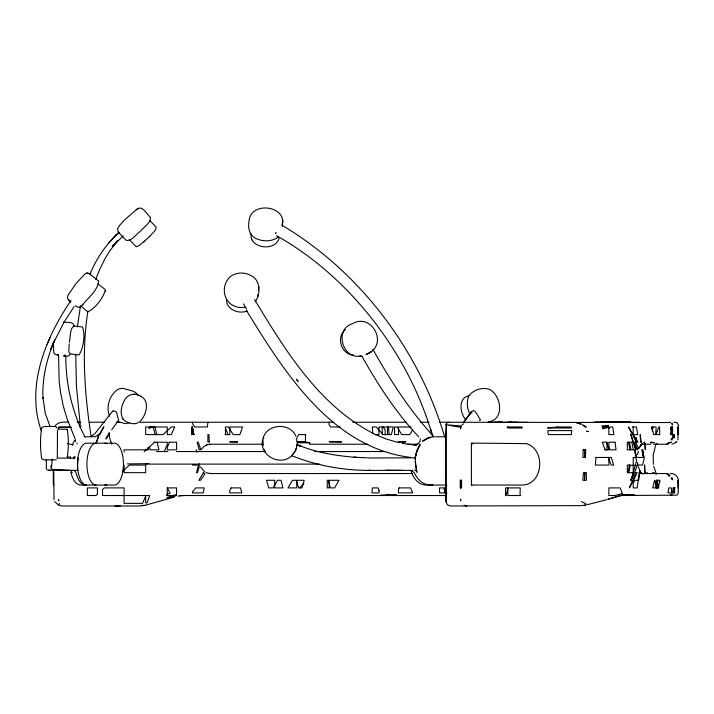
<?xml version="1.0" encoding="UTF-8"?>
<svg xmlns="http://www.w3.org/2000/svg" width="714" height="714" viewBox="0 0 714 714"><rect width="100%" height="100%" fill="white"/><g stroke="black" fill="none" stroke-linecap="round" stroke-linejoin="round"><path stroke-width="1.07" d="M53.407 484.128L53.407 469.634M446.286 427.418L445.964 434.603L446.232 426.99M635.755 441.127L635.755 437.869M671.517 426.99L671.508 431.622L671.08 426.99L670.812 429.168M672.088 434.603L672.097 426.99M674.007 492.901L674.007 487.903M387.452 426.99L387.541 434.603M584.65 449.838L584.632 457.451M671.562 434.603L671.624 426.99M674.016 437.861L674.025 434.603L673.025 434.603L672.642 436.986L672.659 437.861L673.864 437.861L674.043 434.603M192.485 422.233L192.485 423.607L194.726 426.99L207.381 426.99L207.899 422.233M659.772 482.468L659.781 480.29L656.032 480.29L656.059 487.903M657.13 480.29L657.255 487.903M282.333 225.874L282.333 225.437C359.463 271.445 419.091 349.619 444.617 436.789M633.22 426.99L633.166 436.093L636.344 442.216L638.013 442.216L628.445 426.99L632.39 434.603L637.789 434.603L636.415 426.99L632.425 426.99M329.145 422.233L329.118 424.785L330.734 426.99L340.15 426.99M75.729 354.082L76.443 386.435L80.236 424.91M460.476 487.903L460.619 480.29M52.22 459.209L51.399 467.322L51.694 465.849M678.068 434.603L678.023 426.99L678.3 434.603M519.988 495.525L520.283 487.903L508.056 487.903L506.137 495.525L505.61 495.525L505.61 487.903L507.877 487.903L507.877 495.525L520.676 495.525M584.775 472.677L584.471 480.29L582.856 480.29L583.418 472.677L586.39 472.677L586.381 480.29L584.668 480.29L584.659 472.677M226.436 299.398C226.079 309.465 238.931 314.499 247.196 310.974M53.452 343.684L53.72 352.609L54.871 354.215L58.361 355.153L57.772 354.724L58.566 355.581L59.208 381.874L60.538 392.379L63.332 406.141L66.938 418.44L75.148 438.976M278.647 236.629C272.793 241.546 264.126 241.841 257.245 239.02C247.624 235.79 247.312 224.134 250.239 216.101C257.049 201.669 286.876 207.542 282.173 225.097L282.699 220.858M251.141 233.755L251.06 237.119L251.908 239.877M282.387 226.383L282.744 220.028M584.534 457.451L585.087 449.838M652.212 429.168L652.382 426.99M69.16 343.934C69.499 346.959 67.464 351.815 70.258 353.93L78.924 355.045C83.493 348.512 85.43 334.42 82.494 327.012L73.837 325.887C69.49 329.368 70.695 337.204 69.32 342.309M58.61 428.953L58.869 426.99L69.802 426.99M57.334 457.567L57.477 430.444M77.38 327.057L80.37 306.743M297.426 443.224L295.908 450.257L291.624 455.987M279.245 237.575C276.72 249.561 257.245 249.579 251.837 239.743M255.237 301.861C259.771 295.31 260.699 284.77 255.059 278.531C248.633 272.114 237.405 271.124 230.14 276.702C217.556 289.402 226.633 310.349 244.973 307.216M257.656 297.345L257.986 294.516M258.486 290.089L258.816 287.269M651.909 428.989L652.159 426.99M75.247 440.136L75.175 440.913M652.328 431.336L652.908 426.99M296.676 446.17L296.649 444.367M460.628 428.498L460.78 427.4L460.539 428.953M658.522 487.903L659.611 480.29M109.197 434.853L109.028 436.004L109.081 432.952L109.528 437.575L111.786 444.278M109.18 433.862L109.322 432.97M263.064 440.583L263.064 445.866M112.571 411.666L113.339 410.657L116.436 412.076L118.622 420.18L111.705 429.837M637.602 454.648L638.254 451.31M670.981 434.603L672.186 426.99M416.128 453.729L415.762 455.612L417.306 450.016C414.138 457.317 415.236 465.287 417.11 472.757M87.902 311.161C81.307 352.814 84.859 395.324 91.142 436.789M423.313 440.136L423.152 440.913M628.052 472.677L629.436 465.064M76.916 443.903L77.085 442.992M677.898 439.869L678.3 424.848L676.988 422.581L673.748 422.233M80.602 305.931L87.768 311.804C94.828 309.019 104.003 297.113 105.315 289.652L98.175 284.083M628.731 472.677L630.051 466.572L629.694 465.064M52.06 469.348L52.211 468.741M416.896 451.114L420.073 443.947M415.673 455.978L415.164 458.95L414.245 457.826L367.558 457.995M105.529 291.49L105.663 291.026M58.405 428.498L58.744 427.4L71.534 427.409M630.489 449.838L630.873 448.722L629.275 442.216M263.493 438.86L263.787 438.03M296.265 447.981L295.096 450.962M95.747 279.433L99.603 269.66L105.012 258.691L109.742 250.989L117.694 240.645M479.397 420.608L480.584 419.752C478.353 417.815 473.864 405.4 471.463 413.022M433.264 436.798L433.344 436.147L433.264 436.798L428.32 437.896L424.651 439.958L427.481 438.262M70.383 301.379C45.455 338.213 25.677 386.417 41.278 430.738M655.532 445.59L653.185 455.211L653.408 464.412M415.405 456.808L415.593 456.353M54.71 339.909L50.819 349.432L53.836 341.908C46.544 359.713 42.046 378.964 42.992 398.287L42.956 397.671L45.268 413.468L50.078 426.428M47.213 344.327L50.096 337.374M164.229 451.739L167.255 444.519L167.255 442.216L153.974 442.216M89.955 274.301C95.962 259.45 105.029 245.928 116.4 234.656M639.2 448.347L640.877 444.92C638.057 449.142 643.127 442.537 640.904 445.054L642.404 443.831M70.945 300.719L70.454 302.397L68.544 299.862L70.186 301.246L67.705 298.836L67.482 296.872L68.339 294.65L76.291 283.172L85.064 273.908L86.885 273.069L89.277 273.658L98.461 280.905C98.353 290.161 87.992 297.72 82.547 304.869M99.817 434.549L103.896 426.758L99.282 434.531L96.283 443.171L98.603 434.407L95.533 436.593L91.017 436.789M418.395 447.598L417.342 449.936L420.064 444.893L418.35 447.696M53.273 343.416L63.841 322.558L74.113 306.627M72.444 444.474L73.845 441.654M59.101 504.423L59.539 503.54M630.712 480.29L633.889 473.98L632.827 472.677M106.02 438.994L106.877 437.414M107.082 437.048L109.242 433.228L106.145 438.735L107.814 435.906M64.912 354.787L63.983 356.241L64.394 355.768L68.214 356.188L69.963 354.483M294.106 452.658L292.874 454.265M412.63 429.846L409.8 434.603L401.643 434.603L397.279 426.99L394.556 426.99L394.556 434.603L398.528 434.603L398.528 426.99L411.166 426.99M67.375 457.014C68.464 447.999 68.847 438.146 67.196 429.275M201.053 449.838L203.535 446.803L207.015 444.661L206.105 445.125M415.378 456.862L414.388 457.638M373.092 349.78L373.279 349.262L373.217 349.896C390.022 379.91 409.354 409.89 432.836 435.647M74.72 440.895L75.318 440.038L75.345 441.377M463.779 421.938L471.517 411.621M463.341 422.599L471.383 411.96L463.404 422.492M112.66 411.094L94.712 433.835L90.865 436.62M54.773 426.606C57.495 421.599 63.787 421.92 68.651 422.233M621.617 495.525L607.846 499.327L619.814 495.525L676.988 495.168L678.291 492.901L677.988 480.29L678.3 487.903M72.739 445.295L73.212 444.76M118.881 232.121L108.831 242.938M112.009 239.467L116.578 234.46M116.346 242.037L112.169 246.58L123.201 235.932M299.702 487.903L303.896 483.342M669.545 442.377L666.93 443.822L671.428 442.216L668.581 442.68L669.42 442.412M144.594 241.171L150.172 235.888M150.136 235.923C151.957 233.201 156.741 230.622 156.063 226.981L149.592 220.367M116.32 235.227L119.158 232.559M140.194 421.215C146.183 415.334 150.163 401.188 141.104 396.466M75.273 305.895L78.754 307.475L81.378 305.94M81.057 306.235L82.824 304.61M122.603 471.32L129.484 465.064L145.674 465.064L145.674 472.677L124.093 472.677L124.093 465.064M144.112 451.766L154.608 442.216M129.279 239.618L136.356 246.785L139.141 245.518L144.032 241.662M143.978 241.716L144.647 241.136M345.38 329.725C335.687 337.07 341.381 354.572 353.466 355.028M79.825 426.99L81.164 425.865M136.338 209.675L124.138 220.314L119.363 225.776L117.471 228.98L118.212 231.961L126.262 240.431C131.929 241.27 136.106 234.04 140.462 231.247C143.541 226.998 150.984 223.161 150.538 217.413C146.62 214.459 142.336 204.106 136.338 209.675L137.302 209.113M291.205 456.282C278.871 467.027 257.165 453.89 263.171 437.878C267.357 423.545 290.187 422.438 295.908 436.192M153.439 426.99L148.842 428.204L151.475 426.99M675.649 442.68L671.945 444.215M371.066 351.886L367.853 353.662L371.066 351.886L369.459 352.868C387.898 342.417 371.101 312.884 352.618 323.62C333.974 329.011 342.167 359.722 360.811 356.036M471.927 484.877L471.454 485.047L479.085 485.056M137.597 208.943L138.677 208.318M462.181 424.687L463.734 423.804M643.484 442.707L644.653 442.055M422.331 441.377L427.891 438.182M129.698 422.509L125.477 423.688L117.275 421.447M137.588 423.063C132.742 424.892 126.333 422.849 123.013 418.975M641.44 444.483L642.618 444.037M276.425 235.674C348.28 275.675 408.488 352.341 432.14 434.746M469.036 395.752C457.888 397.769 459.852 413.263 465.778 419.698M428.32 437.896L430.435 437.209L428.9 437.682M488.171 422.028C505.048 419.805 501.514 395.047 489.036 389.157C482.102 387.158 472.891 389.906 468.803 395.984C466.215 401.848 467.161 408.738 469.964 414.343M206.48 444.938L210.121 444.215M448.945 422.233L446.893 422.849L445.92 424.732L446.304 427.57M584.409 505.351L586.096 504.852L582.267 505.548M291.99 455.746C315.552 465.349 341.783 470.169 367.505 470.392M54.773 501.612L58.619 505.209L62.127 505.994L140.247 505.994L144.933 505.342L174.439 497.087M56.352 459.78L43.938 459.95L41.68 458.647C40.136 448.553 40.136 437.887 41.68 427.802L43.938 426.499L55.701 426.499L57.174 427.981M606.82 499.666L587.408 504.682M149.601 426.99L151.761 426.57M154.001 426.99L153.224 427.142L155.117 434.603M73.346 457.638L74.908 456.344L74.765 458.656L73.506 457.826M177.964 496.168L183.819 495.525M166.897 494.106L170.11 493.57L167.388 487.903M634.675 495.213L621.35 495.239M300.407 442.216L297.06 442.626L310.019 442.912L307.636 442.216L299.826 442.216M146.156 463.698L148.815 463.422M105.824 484.958L104.878 485.056A20.938 9.13 -90 0 0 106.779 484.592M581.428 505.628L450.605 505.994L447.526 504.959L445.938 501.755L445.92 434.603L445.938 501.755M360.873 355.795L359.954 355.849L361.587 356.188M84.85 436.798L84.377 436.861L90.276 436.789M120.318 505.878L114.963 505.994M141.729 505.414L144.933 505.342M502.701 422.304L511.679 422.242M621.483 495.436L633.97 495.266L621.144 495.409M607.275 422.233L593.53 422.322L639.976 422.251M494.722 422.331L502.469 422.277L498.051 422.242M509.528 422.331L527.048 422.331M609.051 422.331L630.89 422.26M488.26 422.251L501.683 422.233M595.333 422.304L630.774 422.251L626.928 422.242M77.282 422.233L80.655 422.233M89.312 422.233L104.672 422.233M116.543 422.233L119.782 422.233M138.123 422.233L333.42 422.233M352.662 422.233L406.239 422.233M420.35 422.233L428.891 422.233M439.565 422.233L670.419 422.563L669.045 422.233M600.536 422.26L630.266 422.233M57.888 429.087L67.241 429.301M194.27 434.603L193.699 434.603L192.459 426.99L193.896 434.603M225.097 434.603L229.828 434.603L229.837 426.99L242.501 426.99L239.913 434.603L233.175 434.603L228.418 426.99L225.454 426.99L225.463 434.603M305.842 434.603L298.684 434.603L296.765 438.101L296.747 441.6L305.494 441.6L305.485 434.603M374.904 434.603L378.947 434.603L378.92 426.99L393.325 426.99L391.343 434.603L382.24 434.603M659.807 434.603L656.023 434.603L658.817 426.99L659.638 426.99L659.656 434.603M434.639 436.789L446.598 436.789M635.755 442.216L636.674 441.85L636.477 437.709M299.13 442.68L305.878 442.403L303.816 442.216M479.094 443.171L471.41 443.171L471.41 485.056M479.844 443.171L526.298 443.626M209.648 444.215L263.082 444.215M309.349 444.215L367.853 444.215M407.944 444.215L417.681 444.215M641.458 444.215L650.766 444.215M653.417 444.215L668.001 444.215M604.785 449.838L608.864 449.838L606.668 442.216M156.509 451.543L167.968 451.543M176.492 451.543L264.956 451.543M314.695 451.543L384.739 451.543M637.629 457.451L644.198 457.451L642.261 449.838L641.752 449.838L644.162 459.147L642.484 465.064L637.548 465.064M145.683 464.109L319.827 464.109M192.459 465.064L197.091 465.064M48.945 470.392L48.257 470.151L77.906 470.392M367.942 470.392L412.737 470.392M646.277 472.677L647.196 472.757M209.648 473.534L412.317 473.534M640.467 473.534L668.001 473.534M670.187 473.534C674.052 472.936 678.005 475.997 678.3 479.888M446.919 485.056L426.392 485.056A20.938 16.172 -90 0 1 411.014 470.58M479.888 485.056L522.746 485.056C543.613 483.967 545.719 449.07 526.298 443.626M446.643 487.903L444.545 487.903L444.554 492.901L439.547 492.901L439.556 487.903L443.983 487.903L444.902 492.901L447.026 492.901M656.309 487.903L652.712 487.903L654.559 480.29L656.594 487.903L658.629 487.903L656.96 480.29M675.239 487.903L673.043 487.903L672.677 492.901L674.685 492.901L674.373 487.903M621.555 495.204L634.746 495.204M166.416 495.525L172.895 495.525L176.59 494.49L176.59 487.903L167.255 487.903L167.255 495.525M179.446 495.525L385.328 495.525M388.603 495.525L446.669 495.525M48.686 470.392L50.703 470.392M508.207 422.233L517.891 422.26M402.535 470.392L386.042 470.169M56.933 458.085L74.426 458.192M70.231 470.392L53.996 469.446M366.63 457.808L353.876 457.228L356.991 457.487C336.651 455.853 314.66 452.453 296.622 444.286M655.282 473.534L655.898 473.56L654.899 473.516M386.613 495.052L388.586 495.168L388.577 494.213M88.375 273.194L86.885 273.069M642.056 473.534L641.047 473.453L642.841 473.775L640.753 472.543M210.121 473.534L206.132 472.677M410.657 457.424C331.591 447.544 284.377 372.324 246.321 310.26M652.498 472.65L654.658 472.891M63.51 321.952C66.786 323.058 74.524 320.916 73.881 326.7M402.134 443.439L415.78 445.143L414.316 445.143L416.78 444.652C411.924 446.179 421.635 443.653 420.216 438.753M141.577 396.609C134.527 391.932 127.226 394.146 123.879 401.402C121.202 406.739 119.809 413.718 123.085 419.091M399.019 442.734L385.881 438.905L375.448 434.531M72.078 444.751L67.527 443.474M471.642 443.216L471.981 443.376M67.116 456.71L68.856 457.165M576.537 422.742L581.214 424.152L577.01 422.866M134.223 394.36L134.696 394.503M656.559 473.828L655.604 473.48L656.148 473.828M581.294 501.576L586.239 504.022M47.294 470.124L46.33 468.554L46.33 459.325M374.564 434.112C319.301 406.257 284.868 349.798 254.568 299.514M53.898 484.984L53.416 484.351L53.416 470.151M414.415 469.848L416.922 471.463M471.927 443.349L472.284 443.581A1.249 0.491 39.7 0 1 472.588 443.831L472.713 443.929M204.864 471.981L200.473 466.911M640.886 472.677L641.6 473.391L641.02 472.677M418.788 436.888C396.413 413.147 378.545 385.605 362.516 357.312M383.177 434.603L376.26 426.99L372.306 426.99L372.806 433.514M84.564 436.2L81.53 430.015C71.016 407.007 65.786 381.678 65.813 356.411M362.176 356.589L362.551 357.089M72.212 472.757L71.427 471.463M264.974 450.784L265.465 451.516M640.021 471.267L639.699 470.758L640.485 472.159L638.289 466.581M138.186 395.806C135.722 390.112 128.475 390.576 123.629 388.416C120.604 388.068 117.569 389.085 115.418 391.272C108.93 397.412 105.975 407.917 109.688 416.253M58.245 355.045L58.566 355.581M246.508 308.957L243.492 303.869M383.4 426.99L385.176 430.256L385.185 434.603M656.282 473.677L653.765 466.438M264.135 449.231L264.528 450.025M147.977 447.589L148.842 449.838L124.093 449.838L124.093 452.007M149.262 447.026L150.52 449.838L158.99 449.838L157.053 442.216M605.231 449.838L602.241 442.216L606.989 442.216L606.989 449.838M225.392 427.945L227.989 434.603M199.26 463.752L199.697 465.064M58.405 499.72L58.744 500.817L58.61 499.264M70.775 472.141C72.176 477.193 74.381 484.378 80.53 485.056L114.302 485.056A20.938 9.13 -90 0 0 123.433 464.109A20.938 9.13 -90 0 0 114.302 443.171L86.617 443.171A20.938 9.13 -90 0 0 77.487 464.109A20.938 9.13 -90 0 0 86.617 485.056M430.533 428.695L432.488 435.772M650.954 441.6L651.114 442.216M154.992 426.99L156.723 434.603M416.557 469.973L415.396 461.833M628.445 442.216L629.998 449.838M197.153 451.998L196.314 449.838L196.689 452.007M460.539 499.264L460.78 500.817L460.628 499.72M637.531 462.538L637.843 464.582M54.014 499.72L53.746 470.499M656.425 480.29L657.094 487.903M388.523 426.99L389.076 434.603M645.153 443.287L645.304 449.838L644.849 443.305M70.275 456.353L70.32 458.085M678.13 431.908L678.139 434.603M51.051 465.457L51.051 468.527M643.216 452.007L643.216 457.451M642.895 449.838L642.654 455.273M460.485 480.29L460.485 487.903M382.24 426.99L382.24 433.514M145.674 449.838L145.674 450.347M77.487 470.392L77.906 457.826A20.938 9.157 90 0 0 77.46 464.109M433.05 485.056A20.938 16.172 -90 0 1 429.685 484.592M430.613 485.056A24.133 18.635 90 0 1 415.039 474.167A8.381 6.471 -90 0 0 409.64 470.392M104.878 443.171A20.938 9.13 -90 0 1 106.779 443.626M85.243 485.056A24.133 10.523 90 0 1 76.452 474.167A8.381 3.65 90 0 0 73.399 470.392M127.36 463.93A293.766 1.83 -0.2 0 1 146.745 463.698M96.042 485.056A20.938 9.13 -90 0 1 86.912 464.118A20.938 9.13 -90 0 1 96.042 443.171M145.674 496.034L145.674 502.942L147.093 502.745L149.744 495.525L145.888 495.525L142.604 503.379L124.093 503.379L124.093 487.903L104.36 487.903L102.513 489.59L102.513 495.525L145.674 495.525L145.674 496.034M608.864 428.248L608.864 434.603L613.87 434.603L612.773 426.99L610.461 426.99L608.864 428.248M633.229 472.677L633.22 474.391L630.989 480.29L636.611 460.869L635.728 457.451L633.229 457.451L633.229 472.677M672.526 426.99L672.508 434.603L670.723 434.603L671.419 426.99L672.526 426.99M274.694 480.29L274.685 487.903L282.967 487.903L280.986 480.29L277.514 480.29L273.114 487.903L268.767 487.903L266.545 480.29L274.694 480.29M379.036 490.295L379.018 492.901L371.949 492.901L372.387 487.903L378.09 487.903L379.036 490.295M644.572 465.064L644.849 472.677L644.572 465.064M296.792 482.102L296.747 487.903L288.001 487.903L292.437 480.29L296.203 480.29L298.684 487.903L301.906 487.903L304.218 480.29L296.774 480.29L296.792 482.102M329.127 480.29L329.127 487.903L327.262 487.903L327.253 480.29L328.342 480.29L330.341 487.903L334.571 487.903L339.016 480.29L329.127 480.29M671.651 491.955L671.642 492.901L667.938 492.901L668.911 487.903L671.312 487.903L671.651 491.955M192.485 491.83L192.477 492.901L203.195 492.901L204.186 487.903L195.806 487.903L192.485 491.83M633.193 478.666L633.175 480.906L629.391 487.903L632.524 480.29L633.479 480.29L637.183 472.677L635.656 472.677L633.193 478.666M583.177 449.838L582.901 457.451L585.391 457.451L585.703 449.838L583.177 449.838M636.638 456.38L636.183 457.451L634.112 449.838L634.71 449.838L636.638 456.38M341.435 441.6L341.399 442.216L329.109 441.77L341.435 441.6M571.7 430.604L571.405 434.603L548.486 434.603L547.906 432.595L547.906 430.604L571.7 430.604M595.976 457.451L595.324 465.064L608.864 465.064L608.864 457.451L611.327 457.451L613.656 465.064L611.202 465.064L608.221 457.451L595.976 457.451M639.182 472.677L637.183 487.903L633.202 487.903L633.166 483.271L634.791 480.29L638.611 480.29L639.789 473.168L639.182 472.677M237.539 441.6L237.441 442.216L229.738 442.073L229.837 441.6L237.539 441.6M671.401 438.771L671.214 439.869L672.106 439.869L672.508 437.861L671.401 438.771M275.649 233.282L275.934 232.88L275.649 233.282M176.403 495.525L166.978 498.39L167.165 497.506L173.368 495.525L176.403 495.525M656.077 431.354L655.372 434.603L653.774 434.603L651.721 426.99L656.05 426.99L656.077 431.354M198.412 465.064L196.537 472.677L197.483 472.677L199.268 466.572L198.412 465.064M638.307 447.999L637.513 449.838L634.407 442.216L635.576 442.216L638.307 447.999M398.573 441.6L398.421 442.055L399.804 442.216L405.659 442.216L405.65 441.6L398.573 441.6M637.174 465.457L634.585 472.677L627.329 472.677L627.329 465.064L637.174 465.457M169.272 442.216L167.255 447.723L167.255 449.838L176.59 449.838L176.59 442.216L169.272 442.216M174.6 426.99L171.405 434.603L167.255 434.603L167.255 426.99L145.674 426.99L145.674 434.603L162.979 434.603L171.36 426.99L174.6 426.99M461.449 426.026L460.994 426.99L458.486 426.99L445.92 424.732L461.449 426.026M672.606 479.683L671.401 478.978L671.214 477.889L672.106 477.889L672.606 479.683M200.455 448.722L199.902 449.838L199.206 449.838L197.1 442.216L198.278 442.216L200.455 448.722M231.104 487.903L229.774 490.339L229.783 492.901L241.823 492.901L240.538 487.903L231.104 487.903M399.135 487.903L398.457 489.126L398.492 492.901L412.638 492.901L410.55 487.903L399.135 487.903M203.329 472.677L198.903 480.29L200.5 480.29L204.972 473.98L203.347 472.677M641.261 442.144L640.592 442.216L640.199 434.603L641.261 442.144M654.06 442.528L650.615 442.68L654.06 442.528M670.892 494.731L670.517 495.159L672.213 494.213L670.892 494.731M117.64 240.636L115.427 243.063L117.623 240.654M676.658 441.564L675.953 442.216L676.658 441.564M97.407 494.231L95.988 495.525L87.349 495.525L87.349 487.903L97.407 487.903L97.407 494.231M64.394 355.768L63.992 356.116L64.929 355.867L64.322 355.786M672.642 424.759L671.339 423.536L672.204 423.536L672.642 424.759M669.794 475.729L668.973 476.193L668.581 475.069L669.268 475.069L666.93 473.935L669.794 475.729M396.395 495.275L380.357 495.32L396.377 494.757L396.395 495.275M369.682 470.151L369.209 470.392L369.682 470.151M368.067 353.591L366.264 354.242L368.067 353.591M64.537 355.831L64.474 355.875M608.783 427.124L602.911 428.918L602.527 427.391L608.783 427.124M209.389 441.85L207.899 442.216L207.899 434.603L208.845 434.603L209.389 441.85M656.96 443.983L655.916 444.17L656.96 443.983M622.385 493.57L614.888 495.525L608.864 495.525L608.864 487.903L620.163 487.903L622.385 493.57M608.524 425.999L602.339 426.99L601.857 425.928L608.292 425.419L608.524 425.999M557.473 426.99L547.558 427.972L571.441 428.016L571.102 426.99L557.473 426.99M507.77 426.99L507.136 427.052L507.538 428.016L522.237 428.016L521.925 426.99L507.77 426.99M192.352 426.99L191.575 426.99L191.575 434.603L192.459 434.603L192.352 426.99M586.149 426.99L585.061 426.99L582.615 424.848L586.149 426.99M630.792 434.603L636.192 449.838L635.531 449.838L630.792 434.603M614.977 442.216L608.864 442.216L608.864 446.089L609.926 449.838L616.075 449.838L614.977 442.216M631.81 442.216L627.329 442.216L627.329 449.838L633.229 449.838L631.81 442.216M461.574 480.29L460.289 480.29L460.289 487.903L461.574 487.903L461.574 480.29M586.828 431.274L588.282 431.595L586.828 431.274M466.751 505.994L464.279 505.351L466.751 505.994M301.451 446.536L297.426 445.027L301.451 446.536M73.667 305.315L73.667 305.315M298.033 381.276L296.408 379.277L298.033 381.276"/></g></svg>
